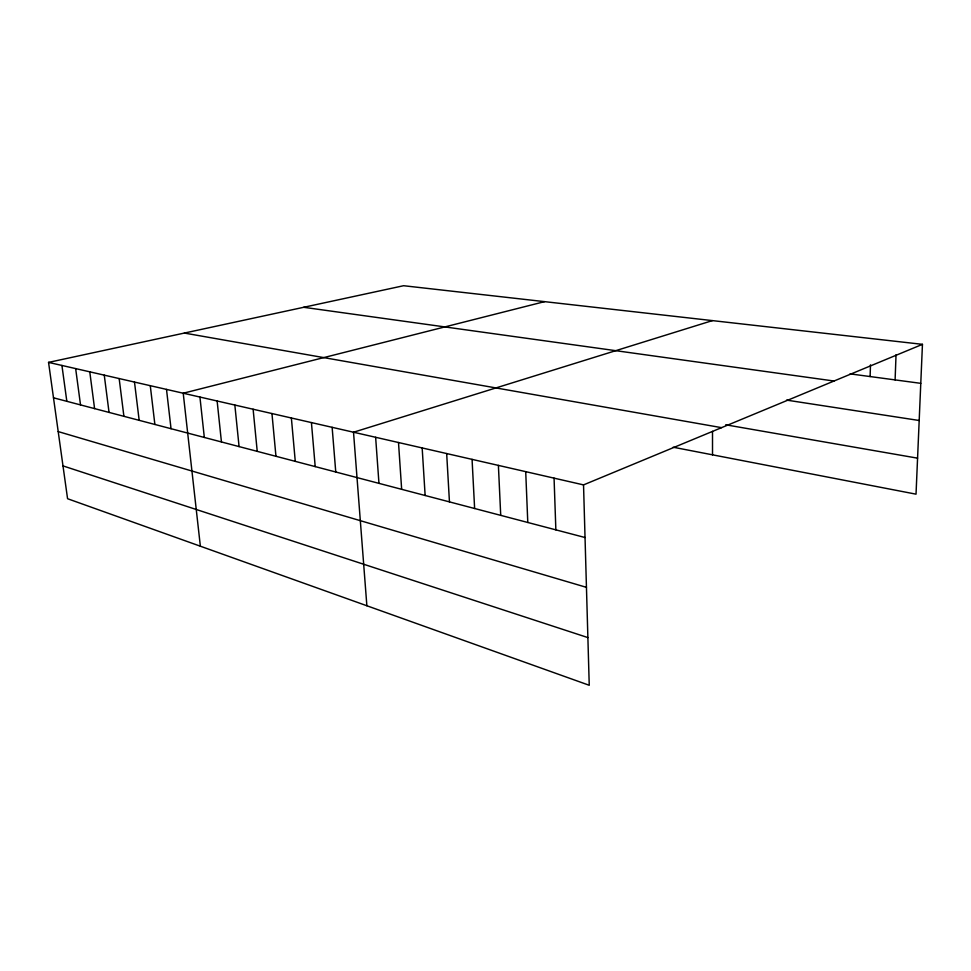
<?xml version="1.0" encoding="UTF-8"?>
<svg xmlns="http://www.w3.org/2000/svg" width="971" height="971" viewBox="0 0 971 971"><rect width="100%" height="100%" fill="white"/><g stroke="black" fill="none" stroke-linecap="round" stroke-linejoin="round"><path stroke-width="1.46" d="M870.113 376.554L870.489 364.865M895.104 379.904L896.039 354.743M922.45 344.341L583.535 484.893L589.239 685.283L67.569 498.718L48.55 362.389L403.608 285.717L922.45 344.341L916.029 494.166L673.158 447.218M712.411 320.612L353.517 432.229L366.868 605.758M544.573 301.641L183.216 393.231L200.366 546.212M850.086 373.871L920.775 383.339M303.692 307.297L834.004 381.02M786.534 400.101L919.185 420.492M725.701 424.788L917.571 458.166M184.369 333.065L721.55 427.653M48.55 362.389L583.535 484.893M53.49 397.807L585.028 537.521M58.199 431.585L586.448 587.346M62.994 465.898L587.88 637.583M61.926 365.46L66.829 401.314M75.653 368.604L80.52 404.907M89.769 371.832L94.588 408.609M104.261 375.146L109.043 412.408M119.166 378.569L123.9 416.304M134.496 382.076L139.169 420.322M150.274 385.681L154.875 424.448M166.502 389.407L171.042 428.709M199.929 397.054L204.323 437.448M217.128 400.999L221.437 441.951M234.848 405.053L239.072 446.587M253.115 409.228L257.23 451.357M271.953 413.549L275.958 456.285M291.373 417.991L295.269 461.359M311.424 422.579L315.199 466.59M332.131 427.325L335.76 472.003M375.631 437.29L378.957 483.352M398.498 442.521L401.654 489.323M422.167 447.947L425.14 495.489M446.672 453.554L449.452 501.886M472.064 459.368L474.625 508.501M498.39 465.4L500.72 515.358M525.712 471.651L527.787 522.471M554.065 478.145L555.861 529.85M712.508 431.342L712.52 454.829"/></g></svg>
